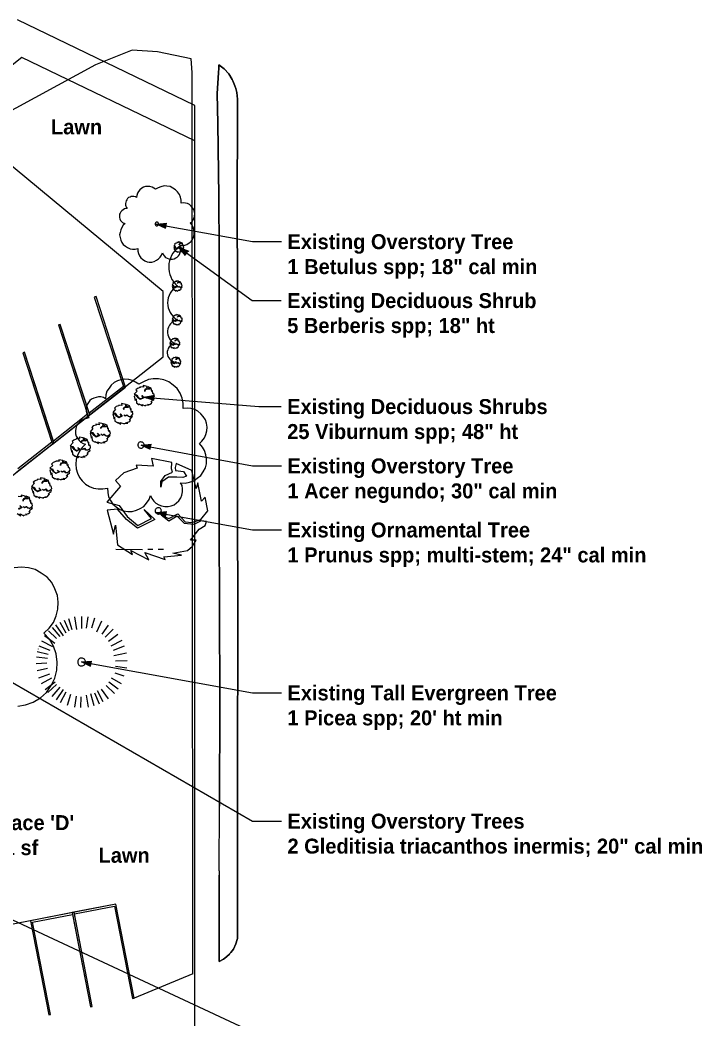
# Model space of a CAD drawing. Header units: feet. Extents: x 2366571 to 2367131, y 711991 to 712371.
# Drawn here: x 2367003.1 to 2367131.2, y 712183.9 to 712371.4 of the extents above; entities that cross this region are included whole.
import ezdxf

# ---------------------------------------------------------------- set-up
doc = ezdxf.new("R2010")
doc.units = ezdxf.units.FT
doc.header["$MEASUREMENT"] = 0
for name, color, linetype in [('C-PRKG-CURB', 255, 'Continuous'), ('C-PRKG-STRP', 190, 'Continuous'), ('C-PROP-LINE', 230, 'Continuous'), ('C-TOPO', 7, 'Continuous')]:
    doc.layers.add(name, color=color, linetype=linetype)
doc.layers.add('G-ANNO-TEXT', color=231, linetype='Continuous', lineweight=9)
doc.layers.add('PDF_Geometry', color=1, linetype='Continuous', lineweight=9)
doc.styles.add('Century Gothic_B', font='GOTHICB.TTF', dxfattribs={"height": 33.75})

# ---------------------------------------------------------------- blocks, each defined once
blk = doc.blocks.new('Family - ___-1442676-SITE PLAN')
at = {"layer": 'C-PROP-LINE'}
for p, q in [((-924.2, 14353.7), (-4154.5, 11776)), ((-534.1, 14165.8), (-924.2, 14353.7))]:
    blk.add_line(p, q, dxfattribs=at)
blk = doc.blocks.new('Family - ___-1416994-SITE PLAN')
at = {"layer": 'C-PROP-LINE'}
for p, q in [((-534.1, 14245.7), (-933.8, 14438.2)), ((-534.1, 14196.2), (-534.1, 14245.7)), ((-534.6, 10205.4), (-534.1, 14193.5)), ((-534.1, 14193.5), (-534.1, 14196.2))]:
    blk.add_line(p, q, dxfattribs=at)

msp = doc.modelspace()

# ---------------------------------------------------------------- hatches: boundary and pattern name
at = {"layer": 'G-ANNO-TEXT', "lineweight": 5}
for points in [[(2367028.79, 712333.12), (2367030.73, 712333.27), (2367030.55, 712332.28)], [(2367033, 712328.71), (2367034.81, 712328.02), (2367034.22, 712327.21)], [(2367026.47, 712300.64), (2367028.38, 712300.99), (2367028.3, 712299.99)], [(2367025.89, 712291.62), (2367027.83, 712291.78), (2367027.65, 712290.79)], [(2367028.79, 712278.98), (2367030.73, 712279.14), (2367030.55, 712278.15)], [(2367014.71, 712250.9), (2367016.64, 712251.06), (2367016.46, 712250.07)]]:
    msp.add_hatch(color=1, dxfattribs=at).paths.add_polyline_path(points, flags=0)

# ---------------------------------------------------------------- linework, layer by layer
at = {"layer": 'C-PRKG-CURB', "color": 1, "lineweight": 5, "flags": 128}
for points in [[(2367035.29, 712364.16), (2367028.97, 712365.46), (2367024.21, 712365.74), (2367017.34, 712363.03), (2366998.72, 712352.96), (2366995.03, 712347.91)], [(2367035.57, 712192.33), (2367035.45, 712361.58), (2367035.29, 712364.16)], [(2366917.13, 712219.32), (2367030, 712308.18), (2367030.04, 712320.44), (2366997.41, 712347.42), (2366995.03, 712347.91)], [(2367035.57, 712192.33), (2367024.57, 712187.76), (2367021.13, 712205.43), (2366990.52, 712199.48), (2366987.41, 712199.59)]]:
    msp.add_lwpolyline(points, dxfattribs=at)
at = {"layer": 'C-PRKG-STRP', "color": 1, "lineweight": 5}
for p, q in [((2367017.41, 712319.52), (2367017.09, 712319.42)), ((2367017.09, 712319.42), (2367022.55, 712302.64)), ((2367022.93, 712302.52), (2367017.41, 712319.52)), ((2367010.7, 712314.28), (2367010.38, 712314.18)), ((2367010.7, 712314.28), (2367010.38, 712314.18)), ((2367010.38, 712314.18), (2367015.95, 712297.06)), ((2367010.38, 712314.18), (2367015.84, 712297.4)), ((2367016.12, 712297.61), (2367010.7, 712314.28)), ((2367016.23, 712297.28), (2367010.7, 712314.28)), ((2367003.99, 712309.04), (2367003.67, 712308.93)), ((2367003.99, 712309.04), (2367003.67, 712308.93)), ((2367003.67, 712308.93), (2367009.24, 712291.82)), ((2367003.67, 712308.93), (2367009.13, 712292.15)), ((2367009.41, 712292.37), (2367003.99, 712309.04)), ((2367009.52, 712292.03), (2367003.99, 712309.04)), ((2367015.95, 712297.06), (2367022.93, 712302.52)), ((2367022.55, 712302.64), (2367016.12, 712297.61)), ((2367009.24, 712291.82), (2367016.23, 712297.28)), ((2367015.84, 712297.4), (2367009.41, 712292.37)), ((2367002.53, 712286.57), (2367009.52, 712292.03)), ((2367009.13, 712292.15), (2367002.7, 712287.13)), ((2367021.13, 712205.43), (2367012.95, 712203.84)), ((2367013.34, 712203.58), (2367020.87, 712205.04)), ((2367020.87, 712205.04), (2367024.24, 712187.7)), ((2367024.57, 712187.76), (2367021.13, 712205.43)), ((2367013.28, 712203.9), (2367005.1, 712202.31)), ((2367005.49, 712202.05), (2367013.02, 712203.51)), ((2367012.95, 712203.84), (2367016.39, 712186.17)), ((2367013.02, 712203.51), (2367016.39, 712186.17)), ((2367016.71, 712186.23), (2367013.28, 712203.9)), ((2367016.71, 712186.23), (2367013.34, 712203.58)), ((2367005.1, 712202.31), (2367008.53, 712184.64)), ((2367008.86, 712184.71), (2367005.49, 712202.05)), ((2367024.24, 712187.7), (2367024.57, 712187.76)), ((2367016.39, 712186.17), (2367016.71, 712186.23)), ((2367016.39, 712186.17), (2367016.71, 712186.23)), ((2367008.53, 712184.64), (2367008.86, 712184.71))]:
    msp.add_line(p, q, dxfattribs=at)
at = {"layer": 'C-TOPO', "color": 1, "lineweight": 5}
for p, q in [((2367040.46, 712362.38), (2367040.41, 712361.51)), ((2367040.41, 712361.51), (2367040.46, 712362.38)), ((2367040.5, 712362.99), (2367040.46, 712362.38)), ((2367040.46, 712362.38), (2367040.5, 712362.99)), ((2367041.49, 712362.24), (2367040.5, 712362.99)), ((2367040.5, 712362.99), (2367041.49, 712362.24)), ((2367042.33, 712361.33), (2367041.49, 712362.24)), ((2367041.49, 712362.24), (2367042.33, 712361.33)), ((2367040.41, 712361.51), (2367040.18, 712357.63)), ((2367040.18, 712357.63), (2367040.41, 712361.51)), ((2367042.99, 712360.28), (2367042.33, 712361.33)), ((2367042.33, 712361.33), (2367042.99, 712360.28)), ((2367043.1, 712360.02), (2367042.99, 712360.28)), ((2367042.99, 712360.28), (2367043.1, 712360.02)), ((2367043.38, 712359.37), (2367043.1, 712360.02)), ((2367043.1, 712360.02), (2367043.38, 712359.37)), ((2367043.5, 712359.08), (2367043.38, 712359.37)), ((2367043.38, 712359.37), (2367043.5, 712359.08)), ((2367043.64, 712358.58), (2367043.5, 712359.08)), ((2367043.5, 712359.08), (2367043.64, 712358.58)), ((2367043.84, 712357.83), (2367043.64, 712358.58)), ((2367043.64, 712358.58), (2367043.84, 712357.83)), ((2367040.18, 712357.63), (2367040.26, 712352.02)), ((2367040.26, 712352.02), (2367040.18, 712357.63)), ((2367043.99, 712356.54), (2367043.84, 712357.83)), ((2367043.84, 712357.83), (2367043.99, 712356.54)), ((2367043.99, 712354.34), (2367043.99, 712356.54)), ((2367043.99, 712356.54), (2367043.99, 712354.34)), ((2367043.93, 712336.33), (2367043.99, 712354.21)), ((2367043.99, 712354.21), (2367043.93, 712336.33)), ((2367043.99, 712354.21), (2367043.99, 712354.34)), ((2367043.99, 712354.34), (2367043.99, 712354.21)), ((2367040.26, 712352.02), (2367040.4, 712342.78)), ((2367040.4, 712342.78), (2367040.26, 712352.02)), ((2367040.4, 712342.78), (2367040.41, 712342.09)), ((2367040.41, 712342.09), (2367040.4, 712342.78)), ((2367040.41, 712342.09), (2367040.42, 712341.89)), ((2367040.42, 712341.89), (2367040.41, 712342.09)), ((2367040.42, 712341.89), (2367040.46, 712339.31)), ((2367040.46, 712339.31), (2367040.42, 712341.89)), ((2367040.46, 712339.31), (2367040.49, 712337.03)), ((2367040.49, 712337.03), (2367040.46, 712339.31)), ((2367040.49, 712337.03), (2367040.5, 712336.41)), ((2367040.5, 712336.41), (2367040.49, 712337.03)), ((2367040.5, 712336.41), (2367040.5, 712336.33)), ((2367040.5, 712336.33), (2367040.5, 712336.41)), ((2367040.5, 712336.33), (2367040.5, 712335.14)), ((2367040.5, 712335.14), (2367040.5, 712336.33)), ((2367043.94, 712334.19), (2367043.93, 712336.33)), ((2367043.93, 712336.33), (2367043.94, 712334.19)), ((2367040.5, 712335.14), (2367040.51, 712331.01)), ((2367040.51, 712331.01), (2367040.5, 712335.14)), ((2367043.94, 712331.77), (2367043.94, 712334.19)), ((2367043.94, 712334.19), (2367043.94, 712331.77)), ((2367040.51, 712331.01), (2367040.51, 712330.8)), ((2367040.51, 712330.8), (2367040.51, 712331.01)), ((2367040.51, 712330.8), (2367040.51, 712330.21)), ((2367040.51, 712330.21), (2367040.51, 712330.8)), ((2367040.51, 712330.21), (2367040.51, 712324.53)), ((2367040.51, 712324.53), (2367040.51, 712330.21)), ((2367043.96, 712325.31), (2367043.94, 712331.77)), ((2367043.94, 712331.77), (2367043.96, 712325.31)), ((2367043.97, 712321.57), (2367043.96, 712325.31)), ((2367043.96, 712325.31), (2367043.97, 712321.57)), ((2367040.51, 712324.53), (2367040.52, 712321.32)), ((2367040.52, 712321.32), (2367040.51, 712324.53)), ((2367040.52, 712321.32), (2367040.52, 712320.39)), ((2367040.52, 712320.39), (2367040.52, 712321.32)), ((2367043.97, 712321.11), (2367043.97, 712321.57)), ((2367043.97, 712321.57), (2367043.97, 712321.11)), ((2367043.98, 712317.42), (2367043.97, 712321.11)), ((2367043.97, 712321.11), (2367043.98, 712317.42)), ((2367040.52, 712320.39), (2367040.52, 712317.39)), ((2367040.52, 712317.39), (2367040.52, 712320.39)), ((2367040.52, 712317.39), (2367040.52, 712316.27)), ((2367040.52, 712316.27), (2367040.52, 712317.39)), ((2367043.98, 712317.29), (2367043.98, 712317.42)), ((2367043.98, 712317.42), (2367043.98, 712317.29)), ((2367043.99, 712311.59), (2367043.98, 712317.29)), ((2367043.98, 712317.29), (2367043.99, 712311.59)), ((2367040.52, 712316.27), (2367040.53, 712311.52)), ((2367040.53, 712311.52), (2367040.52, 712316.27)), ((2367040.53, 712311.52), (2367040.53, 712309.54)), ((2367040.53, 712309.54), (2367040.53, 712311.52)), ((2367043.98, 712303.86), (2367043.99, 712311.59)), ((2367043.99, 712311.59), (2367043.98, 712303.86)), ((2367040.53, 712309.54), (2367040.53, 712304.52)), ((2367040.53, 712304.52), (2367040.53, 712309.54)), ((2367040.53, 712304.52), (2367040.52, 712302.85)), ((2367040.52, 712302.85), (2367040.53, 712304.52)), ((2367040.52, 712302.85), (2367040.52, 712299.52)), ((2367040.52, 712299.52), (2367040.52, 712302.85)), ((2367043.97, 712299.6), (2367043.98, 712303.86)), ((2367043.98, 712303.86), (2367043.97, 712299.6)), ((2367040.52, 712299.52), (2367040.52, 712287.57)), ((2367040.52, 712287.57), (2367040.52, 712299.52)), ((2367043.97, 712298.79), (2367043.97, 712299.6)), ((2367043.97, 712299.6), (2367043.97, 712298.79)), ((2367043.97, 712297.49), (2367043.97, 712298.79)), ((2367043.97, 712298.79), (2367043.97, 712297.49)), ((2367043.95, 712286.74), (2367043.97, 712297.49)), ((2367043.97, 712297.49), (2367043.95, 712286.74)), ((2367040.52, 712287.57), (2367040.52, 712286.7)), ((2367040.52, 712286.7), (2367040.52, 712287.57)), ((2367040.52, 712286.7), (2367040.53, 712282.5)), ((2367040.53, 712282.5), (2367040.52, 712286.7)), ((2367043.95, 712285.62), (2367043.95, 712286.74)), ((2367043.95, 712286.74), (2367043.95, 712285.62)), ((2367043.95, 712285.61), (2367043.95, 712285.62)), ((2367043.95, 712285.62), (2367043.95, 712285.61)), ((2367043.95, 712285.58), (2367043.95, 712285.61)), ((2367043.95, 712285.61), (2367043.95, 712285.58)), ((2367043.99, 712272.97), (2367043.95, 712285.58)), ((2367043.95, 712285.58), (2367043.99, 712272.97)), ((2367040.53, 712282.5), (2367040.56, 712272.54)), ((2367040.56, 712272.54), (2367040.53, 712282.5)), ((2367040.56, 712272.54), (2367040.59, 712264.99)), ((2367040.59, 712264.99), (2367040.56, 712272.54)), ((2367044, 712270.96), (2367043.99, 712272.97)), ((2367043.99, 712272.97), (2367044, 712270.96)), ((2367044.01, 712268.9), (2367044, 712270.96)), ((2367044, 712270.96), (2367044.01, 712268.9)), ((2367044.03, 712261.66), (2367044.01, 712268.9)), ((2367044.01, 712268.9), (2367044.03, 712261.66)), ((2367040.59, 712264.99), (2367040.6, 712261.61)), ((2367040.6, 712261.61), (2367040.59, 712264.99)), ((2367040.6, 712261.61), (2367040.61, 712257.08)), ((2367040.61, 712257.08), (2367040.6, 712261.61)), ((2367044.03, 712259.31), (2367044.03, 712261.66)), ((2367044.03, 712261.66), (2367044.03, 712259.31)), ((2367044.01, 712245.48), (2367044.03, 712259.23)), ((2367044.03, 712259.23), (2367044.01, 712245.48)), ((2367044.03, 712259.27), (2367044.03, 712259.31)), ((2367044.03, 712259.31), (2367044.03, 712259.27)), ((2367044.03, 712259.23), (2367044.03, 712259.27)), ((2367044.03, 712259.27), (2367044.03, 712259.23)), ((2367040.61, 712257.08), (2367040.63, 712247.52)), ((2367040.63, 712247.52), (2367040.61, 712257.08)), ((2367040.63, 712247.52), (2367040.63, 712243.68)), ((2367040.63, 712243.68), (2367040.63, 712247.52)), ((2367044, 712243.73), (2367044.01, 712245.48)), ((2367044.01, 712245.48), (2367044, 712243.73)), ((2367040.63, 712243.68), (2367040.65, 712236.53)), ((2367040.65, 712236.53), (2367040.63, 712243.68)), ((2367043.99, 712235.28), (2367044, 712243.73)), ((2367044, 712243.73), (2367043.99, 712235.28)), ((2367040.65, 712236.53), (2367040.64, 712235.33)), ((2367040.64, 712235.33), (2367040.65, 712236.53)), ((2367040.64, 712235.33), (2367040.62, 712232.08)), ((2367040.62, 712232.08), (2367040.64, 712235.33)), ((2367043.98, 712225.5), (2367043.99, 712235.28)), ((2367043.99, 712235.28), (2367043.98, 712225.5)), ((2367040.62, 712232.08), (2367040.58, 712223.84)), ((2367040.58, 712223.84), (2367040.62, 712232.08)), ((2367043.97, 712223.03), (2367043.98, 712225.5)), ((2367043.98, 712225.5), (2367043.97, 712223.03)), ((2367040.51, 712211.71), (2367040.58, 712223.82)), ((2367040.51, 712211.71), (2367040.58, 712223.82)), ((2367040.58, 712223.84), (2367040.58, 712223.83)), ((2367040.58, 712223.83), (2367040.58, 712223.84)), ((2367040.58, 712223.83), (2367040.58, 712223.82)), ((2367040.58, 712223.82), (2367040.58, 712223.83)), ((2367043.97, 712221.97), (2367043.97, 712223.03)), ((2367043.97, 712223.03), (2367043.97, 712221.97)), ((2367043.97, 712220.29), (2367043.97, 712221.97)), ((2367043.97, 712221.97), (2367043.97, 712220.29)), ((2367043.96, 712211.7), (2367043.97, 712220.29)), ((2367043.97, 712220.29), (2367043.96, 712211.7)), ((2367040.51, 712211.71), (2367040.51, 712210.9)), ((2367040.51, 712211.71), (2367040.51, 712210.9)), ((2367040.51, 712210.9), (2367040.51, 712200.11)), ((2367040.51, 712200.11), (2367040.51, 712210.9)), ((2367043.96, 712211.62), (2367043.96, 712211.7)), ((2367043.96, 712211.7), (2367043.96, 712211.62)), ((2367043.96, 712211.54), (2367043.96, 712211.62)), ((2367043.96, 712211.62), (2367043.96, 712211.54)), ((2367043.96, 712199.01), (2367043.96, 712211.54)), ((2367043.96, 712211.54), (2367043.96, 712199.01)), ((2367040.51, 712200.11), (2367040.52, 712197.05)), ((2367040.52, 712197.05), (2367040.51, 712200.11)), ((2367043.9, 712198.78), (2367043.96, 712199.01)), ((2367043.96, 712199.01), (2367043.9, 712198.78)), ((2367040.52, 712197.05), (2367040.52, 712196.27)), ((2367040.52, 712196.27), (2367040.52, 712197.05)), ((2367043.21, 712197), (2367043.67, 712197.97)), ((2367043.67, 712197.97), (2367043.21, 712197)), ((2367043.67, 712197.97), (2367043.9, 712198.78)), ((2367043.9, 712198.78), (2367043.67, 712197.97)), ((2367040.52, 712196.27), (2367040.52, 712195.21)), ((2367040.52, 712195.21), (2367040.52, 712196.27)), ((2367040.52, 712195.21), (2367040.52, 712195.17)), ((2367040.52, 712195.17), (2367040.52, 712195.21)), ((2367040.52, 712195.17), (2367040.52, 712194.64)), ((2367040.52, 712194.64), (2367040.52, 712195.17)), ((2367041.33, 712195.11), (2367041.63, 712195.28)), ((2367041.63, 712195.28), (2367041.33, 712195.11)), ((2367041.63, 712195.28), (2367041.96, 712195.58)), ((2367041.96, 712195.58), (2367041.63, 712195.28)), ((2367041.96, 712195.58), (2367042.46, 712196.03)), ((2367042.46, 712196.03), (2367041.96, 712195.58)), ((2367042.46, 712196.03), (2367042.57, 712196.14)), ((2367042.57, 712196.14), (2367042.46, 712196.03)), ((2367042.57, 712196.14), (2367042.74, 712196.37)), ((2367042.74, 712196.37), (2367042.57, 712196.14)), ((2367042.74, 712196.37), (2367043.21, 712197)), ((2367043.21, 712197), (2367042.74, 712196.37)), ((2367040.52, 712194.64), (2367041.33, 712195.11)), ((2367041.33, 712195.11), (2367040.52, 712194.64))]:
    msp.add_line(p, q, dxfattribs=at)
at = {"layer": 'G-ANNO-TEXT', "color": 1, "lineweight": 5}
for p, q in [((2367028.79, 712333.12), (2367030.73, 712333.27)), ((2367030.55, 712332.28), (2367028.79, 712333.12)), ((2367028.79, 712333.12), (2367046.81, 712329.82)), ((2367033, 712328.71), (2367034.81, 712328.02)), ((2367034.22, 712327.21), (2367033, 712328.71)), ((2367033, 712328.71), (2367046.76, 712318.76)), ((2367046.81, 712329.82), (2367052.22, 712329.82)), ((2367046.76, 712318.76), (2367052.17, 712318.76)), ((2367026.47, 712300.64), (2367028.38, 712300.99)), ((2367028.3, 712299.99), (2367026.47, 712300.64)), ((2367026.47, 712300.64), (2367048.01, 712298.85)), ((2367048.01, 712298.85), (2367052.17, 712298.85)), ((2367025.89, 712291.62), (2367027.83, 712291.78)), ((2367027.65, 712290.79), (2367025.89, 712291.62)), ((2367025.89, 712291.62), (2367046.81, 712287.71)), ((2367046.81, 712287.71), (2367052.22, 712287.71)), ((2367028.79, 712278.98), (2367030.73, 712279.14)), ((2367030.55, 712278.15), (2367028.79, 712278.98)), ((2367028.79, 712278.98), (2367046.81, 712275.69)), ((2367046.81, 712275.69), (2367052.22, 712275.69)), ((2366987.05, 712255.53), (2367046.81, 712221.02)), ((2367014.71, 712250.9), (2367016.64, 712251.06)), ((2367016.46, 712250.07), (2367014.71, 712250.9)), ((2367014.71, 712250.9), (2367046.81, 712245.09)), ((2367046.81, 712245.09), (2367052.22, 712245.09)), ((2367046.81, 712221.02), (2367052.22, 712221.02)), ((2366997.83, 712204.29), (2367048.09, 712180.85))]:
    msp.add_line(p, q, dxfattribs=at)
for centre, radius, start, end in [((2367035.64, 712325.03), 4.59, 126.2233, 229.3113), ((2367034.61, 712318.34), 3.75, 122.0887, 238.0781), ((2367033.24, 712312.84), 2.4, 104.8185, 244.0192), ((2367032.55, 712308.95), 1.77, 101.6895, 263.4413)]:
    msp.add_arc(centre, radius, start, end, dxfattribs=at)
at = {"layer": 'PDF_Geometry', "color": 1, "lineweight": 5}
for p, q in [((2367021.11, 712272.07), (2367026.11, 712272.04)), ((2367029.11, 712272.06), (2367030.11, 712272.07)), ((2367027.11, 712272.05), (2367028.11, 712272.05)), ((2367012.27, 712259.08), (2367012.88, 712257.02)), ((2367013.4, 712259.36), (2367013.75, 712257.02)), ((2367014.67, 712259.43), (2367014.68, 712257.16)), ((2367015.87, 712259.37), (2367015.55, 712257.24)), ((2367017.13, 712259.11), (2367016.55, 712257.24)), ((2367009.15, 712257.39), (2367010.62, 712255.67)), ((2367009.81, 712257.86), (2367011.22, 712255.81)), ((2367010.61, 712258.4), (2367011.75, 712256.34)), ((2367011.4, 712258.74), (2367012.28, 712256.75)), ((2367018.47, 712258.59), (2367017.49, 712256.52)), ((2367019.68, 712257.8), (2367018.49, 712256.12)), ((2367020.61, 712257.07), (2367019.16, 712255.53)), ((2367007.76, 712255.85), (2367009.7, 712254.4)), ((2367008.48, 712256.72), (2367009.96, 712255.33)), ((2367021.49, 712256.08), (2367019.76, 712254.73)), ((2367006.57, 712253.38), (2367006.57, 712253.31)), ((2367006.7, 712253.91), (2367008.71, 712253.12)), ((2367007.16, 712254.85), (2367009.24, 712253.79)), ((2367022.23, 712254.95), (2367020.17, 712253.87)), ((2367022.7, 712253.88), (2367020.64, 712253.07)), ((2367006.25, 712251.84), (2367008.32, 712251.59)), ((2367006.38, 712252.84), (2367008.45, 712252.39)), ((2367023.11, 712252.55), (2367020.78, 712252.07)), ((2367006.19, 712250.64), (2367008.19, 712250.72)), ((2367006.33, 712249.31), (2367008.33, 712249.72)), ((2367023.26, 712251.09), (2367021.06, 712251.07)), ((2367023.2, 712249.75), (2367021.06, 712250.07)), ((2367006.68, 712247.91), (2367008.74, 712248.66)), ((2367007.15, 712246.85), (2367009.14, 712247.93)), ((2367022.22, 712246.81), (2367020.34, 712247.87)), ((2367020.94, 712248.87), (2367022.61, 712248.28)), ((2367007.89, 712245.72), (2367009.75, 712247.2)), ((2367008.36, 712245.19), (2367010.02, 712246.67)), ((2367009.17, 712244.39), (2367010.69, 712246.14)), ((2367020.9, 712245), (2367019.29, 712246.46)), ((2367021.56, 712245.81), (2367019.81, 712247.13)), ((2367009.97, 712243.8), (2367011.29, 712245.74)), ((2367010.77, 712243.27), (2367011.83, 712245.28)), ((2367012.04, 712242.81), (2367012.7, 712244.88)), ((2367013.45, 712242.42), (2367013.77, 712244.49)), ((2367014.58, 712242.36), (2367014.63, 712244.36)), ((2367015.98, 712242.44), (2367015.63, 712244.64)), ((2367017.04, 712242.65), (2367016.43, 712244.91)), ((2367018.04, 712242.99), (2367017.16, 712245.05)), ((2367018.77, 712243.39), (2367017.69, 712245.45)), ((2367019.77, 712244), (2367018.42, 712245.79))]:
    msp.add_line(p, q, dxfattribs=at)
at = {"layer": 'PDF_Geometry', "color": 1, "lineweight": 5, "flags": 128}
for points in [[(2367025.27, 712328.5), (2367025.27, 712328.04), (2367025.41, 712327.57), (2367025.55, 712327.17), (2367025.82, 712326.77), (2367026.15, 712326.51), (2367026.55, 712326.24), (2367027.02, 712326.05), (2367027.42, 712325.98), (2367027.89, 712325.99), (2367028.35, 712326.12), (2367028.75, 712326.33), (2367029.15, 712326.6), (2367029.48, 712326.93), (2367029.68, 712327.27), (2367029.88, 712327.73), (2367030.01, 712327.4), (2367030.21, 712327.14), (2367030.48, 712326.87), (2367030.75, 712326.74), (2367031.08, 712326.61), (2367031.42, 712326.54), (2367031.75, 712326.55), (2367032.08, 712326.62), (2367032.42, 712326.75), (2367032.68, 712326.89), (2367032.88, 712327.15), (2367033.08, 712327.42), (2367033.21, 712327.76), (2367033.27, 712328.09), (2367033.27, 712328.42), (2367033.2, 712328.76), (2367033.13, 712329.09), (2367033.6, 712329.09), (2367034.07, 712329.16), (2367034.47, 712329.3), (2367034.93, 712329.57), (2367035.26, 712329.84), (2367035.53, 712330.24), (2367035.72, 712330.64), (2367035.85, 712331.11), (2367035.85, 712331.57), (2367035.78, 712332.11), (2367035.64, 712332.51), (2367035.44, 712332.9), (2367035.11, 712333.3), (2367035.44, 712333.57), (2367035.63, 712333.91), (2367035.83, 712334.24), (2367035.9, 712334.64), (2367035.96, 712335.04), (2367035.89, 712335.44), (2367035.75, 712335.84), (2367035.55, 712336.17), (2367035.28, 712336.5), (2367034.95, 712336.77), (2367034.61, 712336.97), (2367034.21, 712337.03), (2367033.81, 712337.09), (2367033.41, 712337.02), (2367033.41, 712337.62), (2367033.27, 712338.16), (2367033.07, 712338.69), (2367032.73, 712339.15), (2367032.33, 712339.55), (2367031.86, 712339.88), (2367031.33, 712340.14), (2367030.73, 712340.21), (2367030.19, 712340.27), (2367029.59, 712340.13), (2367029.06, 712339.93), (2367028.6, 712339.66), (2367028.26, 712339.86), (2367027.93, 712340.05), (2367027.53, 712340.18), (2367026.73, 712340.18), (2367026.33, 712340.04), (2367025.99, 712339.84), (2367025.66, 712339.57), (2367025.4, 712339.24), (2367025.2, 712338.9), (2367025.07, 712338.5), (2367025.01, 712338.1), (2367024.81, 712338.23), (2367024.54, 712338.3), (2367024, 712338.29), (2367023.81, 712338.16), (2367023.54, 712338.09), (2367023.34, 712337.89), (2367023.21, 712337.69), (2367023.08, 712337.49), (2367023.01, 712337.22), (2367022.95, 712336.95), (2367022.95, 712336.69), (2367023.02, 712336.49), (2367023.15, 712336.22), (2367023.29, 712336.02), (2367023.02, 712336.02), (2367022.75, 712335.95), (2367022.49, 712335.82), (2367022.29, 712335.62), (2367022.09, 712335.42), (2367021.96, 712335.15), (2367021.83, 712334.95), (2367021.83, 712334.35), (2367021.9, 712334.08), (2367022.03, 712333.81), (2367022.17, 712333.62), (2367022.37, 712333.42), (2367022.64, 712333.29), (2367022.91, 712333.22), (2367022.51, 712332.88), (2367022.24, 712332.48), (2367022.05, 712332.01), (2367021.92, 712331.55), (2367021.85, 712331.08), (2367021.92, 712330.61), (2367022.06, 712330.08), (2367022.26, 712329.68), (2367022.53, 712329.28), (2367022.93, 712328.95), (2367023.34, 712328.69), (2367023.8, 712328.49), (2367024.27, 712328.43), (2367024.74, 712328.43)], [(2367029.17, 712333.13), (2367029.17, 712333.26), (2367029.1, 712333.33), (2367029.1, 712333.4), (2367029.04, 712333.39), (2367028.97, 712333.46), (2367028.7, 712333.46), (2367028.64, 712333.39), (2367028.57, 712333.32), (2367028.57, 712333.26), (2367028.51, 712333.26), (2367028.51, 712333.06), (2367028.57, 712332.99), (2367028.57, 712332.93), (2367028.64, 712332.86), (2367028.71, 712332.79), (2367028.91, 712332.79), (2367028.97, 712332.86), (2367029.04, 712332.86), (2367029.11, 712332.93), (2367029.17, 712333)], [(2367033.44, 712327.97), (2367033.24, 712327.96), (2367033.5, 712328.03), (2367033.63, 712328.1), (2367033.7, 712328.23), (2367033.57, 712328.23), (2367033.77, 712328.43), (2367033.83, 712328.5), (2367033.9, 712328.57), (2367033.76, 712328.57), (2367033.63, 712328.5), (2367033.5, 712328.5), (2367033.3, 712328.7), (2367033.16, 712328.56), (2367033.03, 712328.7), (2367033.16, 712328.63), (2367033.36, 712328.7), (2367033.5, 712328.57), (2367033.63, 712328.57), (2367033.76, 712328.63), (2367033.9, 712328.77), (2367033.83, 712329.03), (2367033.76, 712328.97), (2367033.69, 712329.3), (2367033.69, 712329.17), (2367033.63, 712329.5), (2367033.29, 712329.63), (2367033.29, 712329.5), (2367033.43, 712329.5), (2367033.49, 712329.43), (2367033.43, 712329.37), (2367033.29, 712329.43), (2367033.16, 712329.43), (2367033.03, 712329.3), (2367033.03, 712329.23), (2367033.03, 712329.3), (2367033.09, 712329.43), (2367033.23, 712329.5), (2367033.22, 712329.7), (2367032.82, 712329.76), (2367032.89, 712329.63), (2367032.56, 712329.63), (2367032.56, 712329.56), (2367032.29, 712329.49), (2367032.16, 712329.36), (2367032.29, 712329.22), (2367032.03, 712328.96), (2367032.23, 712328.89), (2367032.36, 712328.69), (2367032.57, 712328.49), (2367032.83, 712328.63), (2367032.7, 712328.76), (2367032.9, 712328.63), (2367032.57, 712328.43), (2367032.36, 712328.62), (2367032.23, 712328.82), (2367032.03, 712328.76), (2367032.17, 712328.36), (2367032.17, 712328.49), (2367032.23, 712328.16), (2367032.5, 712327.96), (2367032.43, 712328.03), (2367032.77, 712327.83), (2367032.7, 712327.96), (2367033.1, 712327.83), (2367033.1, 712327.9)], [(2367033.03, 712328.76), (2367033.03, 712328.83), (2367032.9, 712328.83), (2367032.9, 712328.76), (2367032.96, 712328.7), (2367033.03, 712328.7)], [(2367033.12, 712320.69), (2367032.92, 712320.69), (2367033.19, 712320.76), (2367033.32, 712320.82), (2367033.39, 712320.96), (2367033.25, 712320.96), (2367033.45, 712321.16), (2367033.52, 712321.22), (2367033.59, 712321.29), (2367033.45, 712321.29), (2367033.32, 712321.22), (2367033.19, 712321.22), (2367032.98, 712321.42), (2367032.85, 712321.29), (2367032.72, 712321.42), (2367032.85, 712321.35), (2367033.05, 712321.42), (2367033.19, 712321.29), (2367033.32, 712321.29), (2367033.45, 712321.36), (2367033.58, 712321.49), (2367033.52, 712321.76), (2367033.45, 712321.69), (2367033.38, 712322.02), (2367033.38, 712321.89), (2367033.31, 712322.22), (2367032.98, 712322.35), (2367032.98, 712322.22), (2367033.11, 712322.22), (2367033.18, 712322.16), (2367033.11, 712322.09), (2367032.98, 712322.15), (2367032.85, 712322.15), (2367032.71, 712322.02), (2367032.71, 712321.95), (2367032.71, 712322.02), (2367032.78, 712322.15), (2367032.91, 712322.22), (2367032.91, 712322.42), (2367032.51, 712322.48), (2367032.58, 712322.35), (2367032.25, 712322.35), (2367032.25, 712322.28), (2367031.98, 712322.21), (2367031.85, 712322.08), (2367031.98, 712321.95), (2367031.72, 712321.68), (2367031.92, 712321.61), (2367032.05, 712321.41), (2367032.25, 712321.22), (2367032.52, 712321.35), (2367032.38, 712321.48), (2367032.59, 712321.35), (2367032.25, 712321.15), (2367032.05, 712321.35), (2367031.92, 712321.55), (2367031.72, 712321.48), (2367031.85, 712321.08), (2367031.85, 712321.21), (2367031.92, 712320.88), (2367032.19, 712320.68), (2367032.12, 712320.75), (2367032.46, 712320.55), (2367032.39, 712320.68), (2367032.79, 712320.55), (2367032.79, 712320.62)], [(2367032.72, 712321.49), (2367032.72, 712321.55), (2367032.58, 712321.55), (2367032.58, 712321.48), (2367032.65, 712321.42), (2367032.72, 712321.42)], [(2367033.1, 712314.29), (2367032.97, 712314.35), (2367033.23, 712314.42), (2367033.3, 712314.49), (2367033.36, 712314.62), (2367033.3, 712314.62), (2367033.43, 712314.82), (2367033.56, 712314.89), (2367033.56, 712314.96), (2367033.49, 712314.96), (2367033.3, 712314.89), (2367033.16, 712314.89), (2367033.03, 712315.02), (2367032.83, 712314.95), (2367032.69, 712315.09), (2367032.83, 712315.02), (2367033.03, 712315.09), (2367033.16, 712314.96), (2367033.43, 712314.96), (2367033.56, 712315.16), (2367033.56, 712315.42), (2367033.49, 712315.36), (2367033.42, 712315.69), (2367033.36, 712315.56), (2367033.29, 712315.89), (2367033.02, 712316.02), (2367032.95, 712315.95), (2367032.96, 712315.89), (2367033.16, 712315.89), (2367033.22, 712315.82), (2367033.09, 712315.75), (2367032.82, 712315.75), (2367032.76, 712315.69), (2367032.69, 712315.62), (2367032.69, 712315.69), (2367032.82, 712315.82), (2367032.96, 712315.89), (2367032.89, 712315.95), (2367032.89, 712316.02), (2367032.55, 712316.15), (2367032.55, 712316.02), (2367032.22, 712316.02), (2367032.29, 712315.95), (2367032.02, 712315.88), (2367031.89, 712315.68), (2367031.96, 712315.61), (2367031.69, 712315.35), (2367031.89, 712315.21), (2367032.09, 712315.01), (2367032.3, 712314.88), (2367032.56, 712315.02), (2367032.43, 712315.15), (2367032.63, 712315.02), (2367032.3, 712314.82), (2367032.09, 712315.01), (2367031.89, 712315.21), (2367031.69, 712315.15), (2367031.83, 712314.68), (2367031.83, 712314.88), (2367031.9, 712314.48), (2367032.17, 712314.35), (2367032.16, 712314.42), (2367032.5, 712314.22), (2367032.43, 712314.35), (2367032.77, 712314.22), (2367032.77, 712314.29)], [(2367032.69, 712315.15), (2367032.69, 712315.22), (2367032.63, 712315.22), (2367032.63, 712315.09), (2367032.69, 712315.09)], [(2367032.66, 712309.89), (2367032.53, 712309.88), (2367032.79, 712309.95), (2367032.86, 712310.02), (2367032.93, 712310.15), (2367032.86, 712310.15), (2367032.99, 712310.35), (2367033.12, 712310.42), (2367033.12, 712310.49), (2367033.06, 712310.49), (2367032.86, 712310.42), (2367032.72, 712310.49), (2367032.59, 712310.62), (2367032.39, 712310.48), (2367032.26, 712310.62), (2367032.39, 712310.55), (2367032.59, 712310.62), (2367032.72, 712310.49), (2367032.86, 712310.49), (2367032.99, 712310.55), (2367033.12, 712310.69), (2367033.12, 712310.95), (2367033.06, 712310.89), (2367032.99, 712311.22), (2367032.92, 712311.09), (2367032.85, 712311.49), (2367032.58, 712311.62), (2367032.52, 712311.48), (2367032.72, 712311.42), (2367032.79, 712311.35), (2367032.39, 712311.35), (2367032.32, 712311.28), (2367032.25, 712311.15), (2367032.25, 712311.28), (2367032.39, 712311.35), (2367032.52, 712311.42), (2367032.45, 712311.48), (2367032.45, 712311.62), (2367032.12, 712311.68), (2367032.12, 712311.55), (2367031.78, 712311.55), (2367031.85, 712311.48), (2367031.58, 712311.41), (2367031.45, 712311.28), (2367031.52, 712311.14), (2367031.26, 712310.88), (2367031.46, 712310.81), (2367031.66, 712310.61), (2367031.86, 712310.41), (2367032.12, 712310.55), (2367031.99, 712310.75), (2367032.19, 712310.55), (2367031.86, 712310.35), (2367031.66, 712310.55), (2367031.46, 712310.74), (2367031.26, 712310.74), (2367031.39, 712310.28), (2367031.39, 712310.41), (2367031.46, 712310.08), (2367031.73, 712309.88), (2367031.73, 712309.95), (2367032.06, 712309.75), (2367031.99, 712309.95), (2367032.33, 712309.82)], [(2367032.26, 712310.68), (2367032.26, 712310.75), (2367032.19, 712310.75), (2367032.19, 712310.62), (2367032.26, 712310.62)], [(2367032.89, 712306.35), (2367032.69, 712306.42), (2367032.95, 712306.42), (2367033.08, 712306.55), (2367033.15, 712306.62), (2367033.02, 712306.62), (2367033.22, 712306.82), (2367033.28, 712306.89), (2367033.35, 712307.02), (2367033.21, 712307.02), (2367033.08, 712306.95), (2367032.95, 712306.95), (2367032.81, 712307.09), (2367032.61, 712307.02), (2367032.48, 712307.08), (2367032.61, 712307.02), (2367032.81, 712307.15), (2367032.95, 712307.02), (2367033.08, 712306.95), (2367033.21, 712307.02), (2367033.35, 712307.22), (2367033.35, 712307.42), (2367033.21, 712307.36), (2367033.14, 712307.69), (2367033.14, 712307.62), (2367033.07, 712307.95), (2367032.74, 712308.09), (2367032.74, 712307.95), (2367032.87, 712307.95), (2367032.94, 712307.82), (2367032.61, 712307.82), (2367032.48, 712307.75), (2367032.48, 712307.62), (2367032.48, 712307.75), (2367032.54, 712307.88), (2367032.67, 712307.95), (2367032.67, 712308.09), (2367032.27, 712308.15), (2367032.34, 712308.02), (2367032.01, 712308.08), (2367032.01, 712308.01), (2367031.81, 712307.88), (2367031.61, 712307.74), (2367031.74, 712307.68), (2367031.48, 712307.34), (2367031.68, 712307.28), (2367031.81, 712307.08), (2367032.08, 712306.95), (2367032.28, 712307.08), (2367032.15, 712307.21), (2367032.35, 712307.02), (2367032.02, 712306.88), (2367031.81, 712307.01), (2367031.68, 712307.21), (2367031.48, 712307.21), (2367031.62, 712306.74), (2367031.61, 712306.94), (2367031.68, 712306.55), (2367031.95, 712306.35), (2367031.88, 712306.48), (2367032.22, 712306.28), (2367032.15, 712306.42), (2367032.55, 712306.28), (2367032.55, 712306.35)], [(2367032.48, 712307.22), (2367032.48, 712307.28), (2367032.41, 712307.28), (2367032.41, 712307.22), (2367032.35, 712307.22), (2367032.35, 712307.15), (2367032.48, 712307.15)], [(2367019.57, 712283.53), (2367019.64, 712282.73), (2367019.78, 712281.93), (2367020.12, 712281.2), (2367020.59, 712280.54), (2367021.19, 712280.01), (2367021.86, 712279.55), (2367022.6, 712279.28), (2367023.4, 712279.16), (2367024.2, 712279.16), (2367025, 712279.37), (2367025.73, 712279.7), (2367026.39, 712280.11), (2367026.92, 712280.71), (2367027.39, 712281.38), (2367027.65, 712282.18), (2367027.92, 712281.59), (2367028.25, 712281.12), (2367028.66, 712280.72), (2367029.19, 712280.39), (2367029.73, 712280.2), (2367030.33, 712280.07), (2367030.93, 712280.07), (2367031.53, 712280.21), (2367032.06, 712280.41), (2367032.52, 712280.75), (2367032.99, 712281.15), (2367033.32, 712281.69), (2367033.51, 712282.22), (2367033.64, 712282.82), (2367033.64, 712283.42), (2367033.57, 712284.02), (2367033.3, 712284.56), (2367034.17, 712284.49), (2367034.96, 712284.63), (2367035.76, 712284.91), (2367036.43, 712285.38), (2367037.09, 712285.91), (2367037.55, 712286.58), (2367037.95, 712287.32), (2367038.14, 712288.12), (2367038.14, 712288.99), (2367038.06, 712289.79), (2367037.79, 712290.59), (2367037.39, 712291.25), (2367036.85, 712291.91), (2367037.31, 712292.38), (2367037.78, 712292.99), (2367038.04, 712293.59), (2367038.23, 712294.32), (2367038.3, 712294.99), (2367038.16, 712295.72), (2367037.95, 712296.39), (2367037.55, 712296.98), (2367037.08, 712297.51), (2367036.54, 712297.98), (2367035.94, 712298.31), (2367035.2, 712298.5), (2367034.54, 712298.56), (2367033.8, 712298.49), (2367033.8, 712299.49), (2367033.59, 712300.42), (2367033.19, 712301.36), (2367032.65, 712302.22), (2367031.91, 712302.88), (2367031.1, 712303.47), (2367030.17, 712303.87), (2367029.17, 712304.06), (2367028.17, 712304.05), (2367027.24, 712303.92), (2367026.3, 712303.51), (2367025.44, 712303.04), (2367024.84, 712303.43), (2367024.24, 712303.76), (2367023.57, 712303.96), (2367022.83, 712304.02), (2367022.1, 712303.88), (2367021.44, 712303.68), (2367020.84, 712303.34), (2367020.24, 712302.87), (2367019.85, 712302.33), (2367019.45, 712301.73), (2367019.25, 712301.06), (2367019.19, 712300.33), (2367018.79, 712300.53), (2367018.32, 712300.66), (2367017.86, 712300.65), (2367017.46, 712300.58), (2367016.99, 712300.45), (2367016.59, 712300.24), (2367016.26, 712299.98), (2367016, 712299.64), (2367015.73, 712299.24), (2367015.6, 712298.77), (2367015.54, 712298.37), (2367015.54, 712297.9), (2367015.68, 712297.44), (2367015.88, 712297.04), (2367016.08, 712296.71), (2367015.62, 712296.64), (2367015.15, 712296.5), (2367014.75, 712296.3), (2367014.35, 712295.96), (2367014.02, 712295.63), (2367013.76, 712295.23), (2367013.63, 712294.76), (2367013.57, 712294.29), (2367013.57, 712293.76), (2367013.71, 712293.29), (2367013.91, 712292.89), (2367014.24, 712292.49), (2367014.58, 712292.16), (2367014.98, 712291.9), (2367015.45, 712291.77), (2367014.79, 712291.17), (2367014.32, 712290.5), (2367013.93, 712289.69), (2367013.67, 712288.89), (2367013.61, 712288.02), (2367013.68, 712287.16), (2367013.95, 712286.36), (2367014.29, 712285.56), (2367014.83, 712284.9), (2367015.43, 712284.3), (2367016.17, 712283.84), (2367016.97, 712283.51), (2367017.84, 712283.39), (2367018.71, 712283.39)], [(2367027.4, 712299.18), (2367027.07, 712299.25), (2367027.6, 712299.32), (2367027.8, 712299.52), (2367027.93, 712299.72), (2367027.73, 712299.72), (2367028.06, 712300.12), (2367028.26, 712300.26), (2367028.33, 712300.39), (2367028.12, 712300.45), (2367027.86, 712300.32), (2367027.46, 712300.32), (2367027.19, 712300.65), (2367026.92, 712300.45), (2367026.59, 712300.64), (2367026.92, 712300.51), (2367027.26, 712300.72), (2367027.53, 712300.38), (2367027.79, 712300.39), (2367028.12, 712300.52), (2367028.39, 712300.79), (2367028.25, 712301.32), (2367028.12, 712301.19), (2367027.98, 712301.85), (2367027.92, 712301.65), (2367027.78, 712302.32), (2367027.18, 712302.58), (2367027.11, 712302.45), (2367027.18, 712302.31), (2367027.45, 712302.32), (2367027.58, 712302.12), (2367026.91, 712302.11), (2367026.65, 712301.91), (2367026.58, 712301.71), (2367026.58, 712301.91), (2367026.78, 712302.18), (2367027.05, 712302.31), (2367026.98, 712302.38), (2367027.04, 712302.65), (2367026.24, 712302.78), (2367026.31, 712302.51), (2367025.64, 712302.57), (2367025.71, 712302.44), (2367025.18, 712302.23), (2367024.91, 712301.97), (2367025.12, 712301.77), (2367024.59, 712301.16), (2367025.05, 712301.03), (2367025.32, 712300.64), (2367025.73, 712300.31), (2367026.26, 712300.58), (2367025.99, 712300.91), (2367026.39, 712300.51), (2367025.73, 712300.17), (2367025.32, 712300.5), (2367024.99, 712300.9), (2367024.59, 712300.83), (2367024.79, 712299.97), (2367024.93, 712300.3), (2367025, 712299.57), (2367025.53, 712299.17), (2367025.47, 712299.37), (2367026.13, 712298.97), (2367026, 712299.24), (2367026.73, 712298.98), (2367026.73, 712299.11)], [(2367023.36, 712295.76), (2367023.02, 712295.82), (2367023.55, 712295.96), (2367023.75, 712296.09), (2367023.89, 712296.29), (2367023.69, 712296.29), (2367024.02, 712296.76), (2367024.22, 712296.9), (2367024.28, 712297.03), (2367024.08, 712297.03), (2367023.82, 712296.89), (2367023.48, 712296.96), (2367023.21, 712297.22), (2367022.88, 712297.02), (2367022.61, 712297.28), (2367022.88, 712297.15), (2367023.21, 712297.29), (2367023.48, 712297.02), (2367023.75, 712296.96), (2367024.08, 712297.09), (2367024.35, 712297.43), (2367024.27, 712297.96), (2367024.08, 712297.76), (2367023.94, 712298.49), (2367023.94, 712298.23), (2367023.73, 712298.96), (2367023.13, 712299.22), (2367023.13, 712298.95), (2367023.4, 712298.89), (2367023.54, 712298.69), (2367022.87, 712298.69), (2367022.6, 712298.48), (2367022.61, 712298.28), (2367022.6, 712298.55), (2367022.74, 712298.75), (2367023, 712298.89), (2367023, 712299.22), (2367022.2, 712299.41), (2367022.27, 712299.08), (2367021.67, 712299.14), (2367021.67, 712299.01), (2367021.2, 712298.87), (2367020.87, 712298.54), (2367021.07, 712298.34), (2367020.54, 712297.74), (2367021.01, 712297.61), (2367021.28, 712297.21), (2367021.75, 712296.88), (2367022.21, 712297.15), (2367021.94, 712297.48), (2367022.35, 712297.08), (2367021.68, 712296.74), (2367021.28, 712297.08), (2367020.94, 712297.47), (2367020.54, 712297.47), (2367020.82, 712296.54), (2367020.88, 712296.87), (2367020.95, 712296.14), (2367021.49, 712295.81), (2367021.42, 712295.94), (2367022.09, 712295.55), (2367021.96, 712295.88), (2367022.76, 712295.62), (2367022.69, 712295.68)], [(2367019.11, 712292.13), (2367018.78, 712292.19), (2367019.31, 712292.33), (2367019.51, 712292.46), (2367019.64, 712292.73), (2367019.44, 712292.73), (2367019.77, 712293.13), (2367019.97, 712293.27), (2367020.04, 712293.4), (2367019.84, 712293.4), (2367019.57, 712293.26), (2367019.17, 712293.33), (2367018.9, 712293.59), (2367018.64, 712293.39), (2367018.3, 712293.66), (2367018.64, 712293.52), (2367018.97, 712293.66), (2367019.24, 712293.39), (2367019.51, 712293.33), (2367019.84, 712293.47), (2367020.1, 712293.8), (2367019.97, 712294.33), (2367019.83, 712294.2), (2367019.7, 712294.86), (2367019.63, 712294.66), (2367019.49, 712295.33), (2367018.89, 712295.59), (2367018.83, 712295.39), (2367018.89, 712295.33), (2367019.16, 712295.26), (2367019.29, 712295.13), (2367019.16, 712295.06), (2367018.63, 712295.06), (2367018.36, 712294.92), (2367018.3, 712294.72), (2367018.3, 712294.92), (2367018.49, 712295.12), (2367018.76, 712295.26), (2367018.69, 712295.39), (2367018.76, 712295.59), (2367017.96, 712295.79), (2367018.02, 712295.45), (2367017.36, 712295.52), (2367017.43, 712295.38), (2367016.89, 712295.25), (2367016.63, 712294.91), (2367016.83, 712294.71), (2367016.3, 712294.11), (2367016.77, 712293.98), (2367017.04, 712293.58), (2367017.44, 712293.25), (2367017.97, 712293.52), (2367017.7, 712293.85), (2367018.1, 712293.45), (2367017.44, 712293.12), (2367017.04, 712293.45), (2367016.7, 712293.84), (2367016.3, 712293.84), (2367016.58, 712292.91), (2367016.64, 712293.24), (2367016.71, 712292.51), (2367017.25, 712292.18), (2367017.18, 712292.31), (2367017.85, 712291.92), (2367017.71, 712292.25), (2367018.45, 712291.99), (2367018.45, 712292.06)], [(2367015.4, 712289.44), (2367015.06, 712289.57), (2367015.6, 712289.64), (2367015.8, 712289.84), (2367015.93, 712290.04), (2367015.73, 712290.04), (2367016.06, 712290.44), (2367016.26, 712290.57), (2367016.32, 712290.71), (2367016.12, 712290.77), (2367015.86, 712290.64), (2367015.52, 712290.64), (2367015.25, 712290.97), (2367014.92, 712290.77), (2367014.65, 712290.96), (2367014.92, 712290.83), (2367015.25, 712291.03), (2367015.52, 712290.7), (2367015.79, 712290.71), (2367016.12, 712290.84), (2367016.39, 712291.11), (2367016.32, 712291.64), (2367016.12, 712291.51), (2367015.98, 712292.17), (2367015.98, 712291.97), (2367015.78, 712292.64), (2367015.18, 712292.9), (2367015.18, 712292.63), (2367015.44, 712292.64), (2367015.58, 712292.44), (2367015.45, 712292.37), (2367015.24, 712292.43), (2367014.91, 712292.43), (2367014.65, 712292.23), (2367014.65, 712292.03), (2367014.65, 712292.23), (2367014.78, 712292.5), (2367015.04, 712292.57), (2367015.04, 712292.97), (2367014.24, 712293.09), (2367014.31, 712292.83), (2367013.71, 712292.82), (2367013.71, 712292.76), (2367013.24, 712292.55), (2367012.91, 712292.29), (2367013.11, 712292.09), (2367012.58, 712291.48), (2367013.05, 712291.35), (2367013.32, 712290.96), (2367013.79, 712290.56), (2367014.26, 712290.83), (2367013.99, 712291.16), (2367014.39, 712290.83), (2367013.72, 712290.49), (2367013.32, 712290.82), (2367012.99, 712291.22), (2367012.59, 712291.15), (2367012.86, 712290.29), (2367012.92, 712290.62), (2367013, 712289.89), (2367013.53, 712289.49), (2367013.46, 712289.62), (2367014.13, 712289.29), (2367014, 712289.56), (2367014.8, 712289.3), (2367014.73, 712289.43)], [(2367026.45, 712291.64), (2367026.45, 712291.78), (2367026.38, 712291.84), (2367026.31, 712291.98), (2367026.25, 712292.04), (2367026.18, 712292.11), (2367026.11, 712292.17), (2367025.98, 712292.17), (2367025.85, 712292.24), (2367025.78, 712292.24), (2367025.65, 712292.17), (2367025.58, 712292.17), (2367025.45, 712292.1), (2367025.38, 712291.97), (2367025.32, 712291.9), (2367025.32, 712291.77), (2367025.25, 712291.7), (2367025.25, 712291.57), (2367025.32, 712291.5), (2367025.32, 712291.37), (2367025.39, 712291.3), (2367025.45, 712291.17), (2367025.59, 712291.1), (2367025.65, 712291.1), (2367025.79, 712291.04), (2367025.99, 712291.04), (2367026.12, 712291.11), (2367026.19, 712291.17), (2367026.25, 712291.24), (2367026.32, 712291.31), (2367026.39, 712291.44), (2367026.45, 712291.51)], [(2367033.46, 712270.96), (2367031.85, 712271.35), (2367034.58, 712271.83), (2367035.51, 712272.64), (2367036.24, 712273.77), (2367035.17, 712273.77), (2367036.76, 712275.85), (2367037.89, 712276.52), (2367038.15, 712277.25), (2367037.15, 712277.38), (2367035.75, 712276.71), (2367034.02, 712276.89), (2367032.67, 712278.28), (2367031.08, 712277.34), (2367029.67, 712278.46), (2367031.08, 712277.81), (2367032.8, 712278.69), (2367034.15, 712277.23), (2367035.41, 712277.1), (2367037.08, 712277.65), (2367038.4, 712279.26), (2367037.92, 712281.85), (2367037.19, 712281.11), (2367036.5, 712284.51), (2367036.24, 712283.44), (2367035.42, 712286.84), (2367032.47, 712288.15), (2367032.28, 712287.42), (2367032.35, 712286.82), (2367033.82, 712286.63), (2367034.42, 712285.76), (2367033.69, 712285.56), (2367032.56, 712285.62), (2367031.02, 712285.61), (2367029.76, 712284.73), (2367029.57, 712283.73), (2367029.56, 712284.8), (2367030.42, 712285.94), (2367031.75, 712286.55), (2367031.61, 712287.14), (2367031.67, 712288.34), (2367027.8, 712289.12), (2367028.14, 712287.65), (2367024.94, 712287.83), (2367025.15, 712287.3), (2367022.62, 712286.42), (2367021.1, 712284.94), (2367022.04, 712283.88), (2367019.46, 712280.93), (2367021.73, 712280.28), (2367023.27, 712278.22), (2367025.29, 712276.5), (2367027.81, 712277.85), (2367026.46, 712279.51), (2367028.48, 712277.66), (2367025.22, 712276.03), (2367023.14, 712277.62), (2367021.46, 712279.61), (2367019.53, 712279.4), (2367020.7, 712274.87), (2367021.08, 712276.61), (2367021.44, 712272.88), (2367024.25, 712271.09), (2367023.92, 712271.83), (2367027.33, 712270.05), (2367026.59, 712271.44), (2367030.39, 712270.14), (2367030.12, 712270.67)], [(2367011.56, 712285.21), (2367011.23, 712285.34), (2367011.76, 712285.41), (2367011.96, 712285.61), (2367012.09, 712285.81), (2367011.89, 712285.81), (2367012.22, 712286.21), (2367012.42, 712286.35), (2367012.48, 712286.48), (2367012.28, 712286.55), (2367012.02, 712286.41), (2367011.69, 712286.41), (2367011.42, 712286.68), (2367011.08, 712286.54), (2367010.82, 712286.74), (2367011.08, 712286.61), (2367011.42, 712286.81), (2367011.68, 712286.48), (2367011.95, 712286.48), (2367012.28, 712286.61), (2367012.55, 712286.88), (2367012.41, 712287.42), (2367012.28, 712287.28), (2367012.14, 712287.95), (2367012.08, 712287.75), (2367011.94, 712288.41), (2367011.34, 712288.68), (2367011.27, 712288.54), (2367011.34, 712288.41), (2367011.61, 712288.34), (2367011.74, 712288.21), (2367011.61, 712288.14), (2367011.34, 712288.21), (2367011.07, 712288.21), (2367010.81, 712288.01), (2367010.74, 712287.8), (2367010.74, 712288), (2367010.94, 712288.27), (2367011.21, 712288.34), (2367011.2, 712288.74), (2367010.4, 712288.87), (2367010.47, 712288.6), (2367009.87, 712288.6), (2367009.87, 712288.53), (2367009.34, 712288.33), (2367009.07, 712288.06), (2367009.28, 712287.79), (2367008.75, 712287.26), (2367009.21, 712287.13), (2367009.48, 712286.66), (2367009.89, 712286.33), (2367010.42, 712286.6), (2367010.15, 712286.93), (2367010.55, 712286.6), (2367009.89, 712286.27), (2367009.48, 712286.6), (2367009.15, 712286.99), (2367008.75, 712286.92), (2367009.02, 712286.06), (2367009.09, 712286.39), (2367009.16, 712285.66), (2367009.69, 712285.26), (2367009.63, 712285.4), (2367010.29, 712285.07), (2367010.16, 712285.33), (2367010.89, 712285.07), (2367010.89, 712285.21)], [(2367008.12, 712281.85), (2367007.78, 712281.92), (2367008.31, 712281.99), (2367008.51, 712282.19), (2367008.65, 712282.39), (2367008.45, 712282.39), (2367008.78, 712282.79), (2367008.98, 712282.93), (2367009.04, 712283.13), (2367008.84, 712283.13), (2367008.57, 712282.99), (2367008.24, 712282.99), (2367007.97, 712283.32), (2367007.64, 712283.12), (2367007.37, 712283.32), (2367007.64, 712283.18), (2367007.97, 712283.39), (2367008.24, 712283.12), (2367008.51, 712283.06), (2367008.84, 712283.19), (2367009.1, 712283.46), (2367008.97, 712283.99), (2367008.84, 712283.86), (2367008.7, 712284.52), (2367008.63, 712284.32), (2367008.49, 712284.99), (2367007.89, 712285.25), (2367007.83, 712285.12), (2367007.89, 712284.99), (2367008.16, 712284.99), (2367008.3, 712284.79), (2367007.63, 712284.78), (2367007.36, 712284.58), (2367007.3, 712284.38), (2367007.3, 712284.58), (2367007.5, 712284.85), (2367007.76, 712284.98), (2367007.76, 712285.32), (2367006.96, 712285.45), (2367007.03, 712285.18), (2367006.43, 712285.24), (2367006.43, 712285.11), (2367005.96, 712284.91), (2367005.63, 712284.64), (2367005.83, 712284.44), (2367005.3, 712283.83), (2367005.77, 712283.7), (2367006.04, 712283.31), (2367006.44, 712282.98), (2367006.97, 712283.25), (2367006.7, 712283.58), (2367007.11, 712283.18), (2367006.44, 712282.84), (2367006.04, 712283.17), (2367005.7, 712283.57), (2367005.3, 712283.5), (2367005.58, 712282.64), (2367005.64, 712282.97), (2367005.71, 712282.24), (2367006.25, 712281.84), (2367006.18, 712282.04), (2367006.85, 712281.65), (2367006.72, 712281.91), (2367007.52, 712281.65), (2367007.45, 712281.78)], [(2367029.73, 712279.26), (2367029.67, 712279.4), (2367029.66, 712279.53), (2367029.6, 712279.6), (2367029.53, 712279.73), (2367029.46, 712279.8), (2367029.33, 712279.86), (2367028.93, 712279.86), (2367028.8, 712279.79), (2367028.73, 712279.72), (2367028.66, 712279.66), (2367028.6, 712279.52), (2367028.53, 712279.46), (2367028.53, 712279.12), (2367028.6, 712278.99), (2367028.67, 712278.92), (2367028.74, 712278.86), (2367028.8, 712278.79), (2367028.94, 712278.73), (2367029, 712278.66), (2367029.14, 712278.66), (2367029.27, 712278.73), (2367029.34, 712278.73), (2367029.47, 712278.8), (2367029.54, 712278.86), (2367029.6, 712279), (2367029.67, 712279.06), (2367029.67, 712279.2)], [(2367015.46, 712250.9), (2367015.46, 712251.04), (2367015.39, 712251.17), (2367015.32, 712251.3), (2367015.25, 712251.43), (2367015.12, 712251.5), (2367014.99, 712251.57), (2367014.85, 712251.63), (2367014.45, 712251.63), (2367014.32, 712251.56), (2367014.19, 712251.43), (2367014.12, 712251.36), (2367014.05, 712251.23), (2367013.99, 712251.09), (2367013.99, 712250.69), (2367014.06, 712250.56), (2367014.13, 712250.43), (2367014.19, 712250.29), (2367014.33, 712250.23), (2367014.46, 712250.16), (2367014.86, 712250.16), (2367014.99, 712250.23), (2367015.13, 712250.3), (2367015.26, 712250.37), (2367015.33, 712250.5), (2367015.39, 712250.63), (2367015.46, 712250.77)]]:
    msp.add_lwpolyline(points, close=True, dxfattribs=at)
for points in [[(2367002.6, 712278.75), (2367003.27, 712278.35), (2367003.14, 712278.69), (2367003.87, 712278.36), (2367003.8, 712278.49), (2367004.47, 712278.56), (2367004.2, 712278.63), (2367004.74, 712278.76), (2367004.94, 712278.9), (2367005.07, 712279.1), (2367004.87, 712279.1), (2367005.13, 712279.5), (2367005.4, 712279.7), (2367005.46, 712279.84), (2367005.26, 712279.83), (2367004.93, 712279.7), (2367004.6, 712279.76), (2367004.33, 712280.03), (2367004, 712279.83), (2367003.73, 712280.09), (2367003.99, 712279.96), (2367004.33, 712280.09), (2367004.66, 712279.83), (2367004.86, 712279.77), (2367005.2, 712279.9), (2367005.46, 712280.24), (2367005.39, 712280.77), (2367005.26, 712280.57), (2367005.12, 712281.3), (2367005.05, 712281.03), (2367004.92, 712281.77), (2367004.31, 712282.03), (2367004.25, 712281.83), (2367004.25, 712281.76), (2367004.58, 712281.7), (2367004.72, 712281.5), (2367003.98, 712281.49), (2367003.72, 712281.29), (2367003.72, 712281.09), (2367003.72, 712281.36), (2367003.92, 712281.56), (2367004.18, 712281.69), (2367004.12, 712281.83), (2367004.11, 712282.03), (2367003.38, 712282.22), (2367003.45, 712281.89), (2367002.78, 712281.95)], [(2367002.86, 712279.69), (2367003.39, 712279.96), (2367003.13, 712280.29), (2367003.53, 712279.89), (2367002.86, 712279.55)], [(2367002.71, 712242.62), (2367004.18, 712242.83), (2367005.64, 712243.37), (2367006.97, 712244.18), (2367008.09, 712245.19), (2367009.02, 712246.46), (2367009.68, 712247.86), (2367010.07, 712249.33), (2367010.12, 712250.87), (2367009.91, 712252.4), (2367009.44, 712253.86), (2367008.69, 712255.19), (2367007.62, 712256.32), (2367008.61, 712257.26), (2367009.41, 712258.33), (2367009.93, 712259.53), (2367010.26, 712260.8), (2367010.31, 712262.13), (2367010.17, 712263.4), (2367009.7, 712264.66), (2367009.09, 712265.79), (2367008.22, 712266.79), (2367007.14, 712267.58), (2367006.01, 712268.24), (2367004.74, 712268.56), (2367003.4, 712268.69), (2367002.07, 712268.55)]]:
    msp.add_lwpolyline(points, dxfattribs=at)

# ---------------------------------------------------------------- block references
at = {"layer": 'C-PROP-LINE', "color": 1, "lineweight": 5, "xscale": 0.08333333333333333, "yscale": 0.08333333333333333, "zscale": 0.08333333333333333}
for name in ['Family - ___-1416994-SITE PLAN', 'Family - ___-1442676-SITE PLAN']:
    msp.add_blockref(name, (2367080.48, 711168.26), dxfattribs=at)

# ---------------------------------------------------------------- texts
at = {"layer": 'G-ANNO-TEXT', "color": 1, "lineweight": 5, "width": 83.4197, "style": 'Century Gothic_B'}
for s, insert, char_height, attachment_point in [('Lawn', (2367013.75, 712352.77), 2.812, 2), ('Existing Overstory Tree\\P1 Betulus spp; 18" cal min ', (2367053.36, 712331.22), 2.8125, 1), ('Existing Deciduous Shrub\\P5 Berberis spp; 18" ht ', (2367053.31, 712320.16), 2.8125, 1), ('Existing Deciduous Shrubs\\P25 Viburnum spp; 48" ht ', (2367053.31, 712300.26), 2.8125, 1), ('Existing Overstory Tree\\P1 Acer negundo; 30" cal min ', (2367053.36, 712289.12), 2.8125, 1), ('Existing Ornamental Tree\\P1 Prunus spp; multi-stem; 24" cal min ', (2367053.36, 712277.09), 2.8125, 1), ("Existing Tall Evergreen Tree\\P1 Picea spp; 20' ht min ", (2367053.36, 712246.5), 2.8125, 1), ("Open Space 'D'\\P8,201 sf", (2366999.67, 712222.14), 2.8125, 2), ('Existing Overstory Trees\\P2 Gleditisia triacanthos inermis; 20" cal min ', (2367053.36, 712222.42), 2.8125, 1), ('Lawn', (2367022.69, 712216.01), 2.812, 2)]:
    msp.add_mtext(s, dxfattribs=dict(at, insert=insert, char_height=char_height, attachment_point=attachment_point))

doc.saveas('drawing.dxf')
